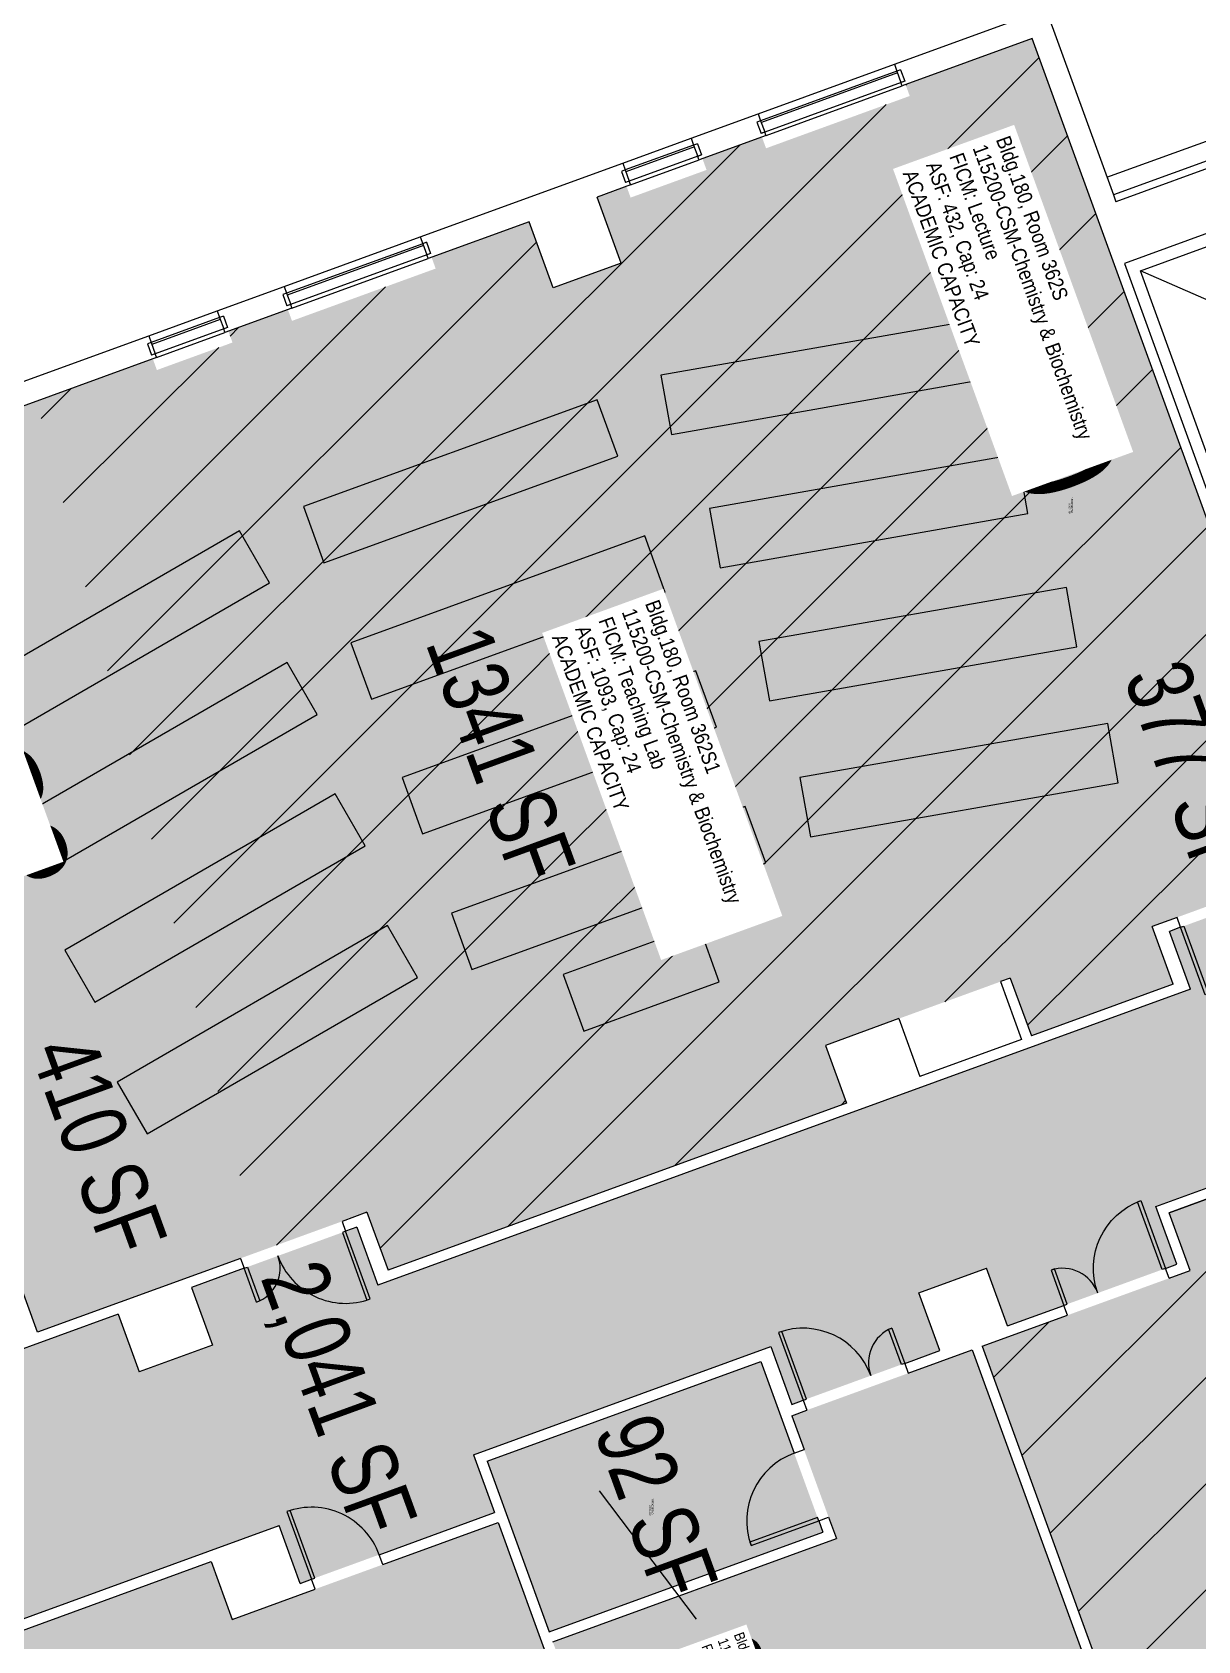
# Model space of a CAD drawing. Header units: inches. Extents: x 69211883 to 69217823, y 27675792 to 27679222.
# Drawn here: x 69213895 to 69214477, y 27677413 to 27678216 of the extents above; entities that cross this region are included whole.
import ezdxf
from ezdxf.enums import TextEntityAlignment as Align

# ---------------------------------------------------------------- set-up
doc = ezdxf.new("R2010")
doc.units = ezdxf.units.IN
doc.header["$LTSCALE"] = 0.25
doc.header["$MEASUREMENT"] = 0
doc.layers.get('0').update_dxf_attribs({"linetype": 'CONTINUOUS'})
for name, color, linetype in [('A-DOOR', 2, 'CONTINUOUS'), ('A-FLOR', 3, 'CONTINUOUS'), ('A-FURN', 3, 'CONTINUOUS'), ('A-GLAZ', 1, 'CONTINUOUS'), ('A-IDEN-RNUM', 7, 'CONTINUOUS'), ('A-IDEN-SNUM', 4, 'CONTINUOUS'), ('A-IDEN-VNUM', 4, 'CONTINUOUS'), ('A-WALL', 5, 'CONTINUOUS'), ('AREA-TEXT', 3, 'CONTINUOUS'), ('Rooms-Capacity', 4, 'CONTINUOUS'), ('Rooms-Category-Color', 7, 'CONTINUOUS'), ('Rooms-College-Color', 7, 'CONTINUOUS'), ('Rooms-Department-Color', 7, 'CONTINUOUS'), ('Rooms-Division-Color', 7, 'CONTINUOUS'), ('Rooms-Information', 7, 'CONTINUOUS')]:
    doc.layers.add(name, color=color, linetype=linetype)
doc.styles.add('CP_AREA', font='arial.ttf', dxfattribs={"height": 15})
doc.styles.add('CP_ROOMSNUMBER', font='arial.ttf', dxfattribs={"height": 1})
doc.styles.add('CP_ROOMVNUMBER', font='arial.ttf', dxfattribs={"width": 0.85, "height": 0.075})
pattern_1 = [(45, (0, 0), (-26.51650429449553, 26.51650429449553), [])]

# ---------------------------------------------------------------- blocks, each defined once
blk = doc.blocks.new('Z08D36')
at = {"linetype": 'Continuous', "lineweight": -3}
blk.add_lwpolyline([(-18, 0), (-16.25, 0), (-16.25, 36), (-18, 36)], close=True, dxfattribs=at)
blk.add_arc((-18, 0), 36, 0, 90)

msp = doc.modelspace()

# ---------------------------------------------------------------- hatches: boundary and pattern name
at = {"layer": 'Rooms-Capacity'}
h = msp.add_hatch(dxfattribs=at)
h.set_pattern_fill('ANSI31', color=256, scale=300, style=0)
h.set_pattern_definition(pattern_1)
h.paths.add_polyline_path([(69214394.34501451, 27678213.09049064), (69214331.20894177, 27678190.11235384), (69214333.26132175, 27678184.47349001), (69214290.30058162, 27678168.83773964), (69214429.53828956, 27677727.99607884), (69214464.86209801, 27677740.85289396), (69214454.34483403, 27677769.74891601), (69214543.85062, 27677802.32615924)])
h = msp.add_hatch(dxfattribs=at)
h.set_pattern_fill('ANSI31', color=256, scale=300, style=0)
h.set_pattern_definition(pattern_1)
h.paths.add_polyline_path([(69214291.190701, 27677710.36567342), (69214327.8384465, 27677723.70519181), (69214334.59159757, 27677726.16220254), (69214369.06742276, 27677738.71126165), (69214378.58212897, 27677742.17350764), (69214383.51551676, 27677743.96910917), (69214394.0327669, 27677715.07312515), (69214429.53828956, 27677727.99607884), (69214290.30058162, 27678168.83773964), (69214261.4919326, 27678158.35270508), (69214259.44005303, 27678163.990194), (69214229.72257335, 27678153.17298424), (69214231.77442667, 27678147.53556741), (69214193.83428541, 27678133.72664617), (69214191.78255492, 27678139.36372548), (69214176.92368189, 27678133.95544943), (69214188.93740752, 27678100.9479568), (69214155.10846266, 27678088.63526052), (69214143.09474534, 27678121.64273031), (69214094.40602015, 27678103.92432857), (69214096.45858113, 27678098.28496749), (69214024.68969634, 27678072.16279569), (69214022.637131, 27678077.80216875), (69213992.91965179, 27678066.98495881), (69213994.97175525, 27678061.34685473), (69213957.2077553, 27678047.60216186), (69213955.15565649, 27678053.24025314), (69213897.15572129, 27678032.12992399), (69214008.58565034, 27677607.50627891), (69214062.14054058, 27677626.99849454), (69214072.65763532, 27677598.10293747), (69214301.70778282, 27677681.47015185)])
h = msp.add_hatch(dxfattribs=at)
h.set_pattern_fill('ANSI31', color=256, scale=300, style=0)
h.set_pattern_definition(pattern_1)
h.paths.add_polyline_path([(69214512.51149133, 27677258.16585013), (69214497.65419772, 27677252.75825202), (69214486.87321006, 27677282.35589328), (69214472.43121909, 27677277.09945241), (69214369.4404108, 27677560.06512428), (69214473.39564258, 27677597.90173401), (69214462.87927003, 27677626.79523012), (69214605.24270208, 27677678.61128183), (69214615.75943883, 27677649.71678508), (69214705.26309265, 27677682.29448641), (69214706.28945775, 27677679.47456399), (69214720.73723629, 27677684.73311136), (69214822.70175232, 27677404.58716178), (69214808.25397378, 27677399.32861441), (69214819.02931227, 27677369.72891703), (69214787.25422254, 27677358.16376107), (69214785.20196582, 27677363.80230209), (69214510.45934898, 27677263.80406107)])
at = {"layer": 'Rooms-Category-Color', "true_color": 0xffff64}
msp.add_hatch(color=51, dxfattribs=at).paths.add_polyline_path([(69214394.34501451, 27678213.09049064), (69214331.20894177, 27678190.11235384), (69214333.26132175, 27678184.47349001), (69214290.30058162, 27678168.83773964), (69214429.53828956, 27677727.99607884), (69214464.86209801, 27677740.85289396), (69214454.34483403, 27677769.74891601), (69214543.85062, 27677802.32615924)])
at = {"layer": 'Rooms-Category-Color', "true_color": 0xe3f498}
for points in [[(69214291.190701, 27677710.36567342), (69214327.8384465, 27677723.70519181), (69214334.59159757, 27677726.16220254), (69214369.06742276, 27677738.71126165), (69214378.58212897, 27677742.17350764), (69214383.51551676, 27677743.96910917), (69214394.0327669, 27677715.07312515), (69214429.53828956, 27677727.99607884), (69214290.30058162, 27678168.83773964), (69214261.4919326, 27678158.35270508), (69214259.44005303, 27678163.990194), (69214229.72257335, 27678153.17298424), (69214231.77442667, 27678147.53556741), (69214193.83428541, 27678133.72664617), (69214191.78255492, 27678139.36372548), (69214176.92368189, 27678133.95544943), (69214188.93740752, 27678100.9479568), (69214155.10846266, 27678088.63526052), (69214143.09474534, 27678121.64273031), (69214094.40602015, 27678103.92432857), (69214096.45858113, 27678098.28496749), (69214024.68969634, 27678072.16279569), (69214022.637131, 27678077.80216875), (69213992.91965179, 27678066.98495881), (69213994.97175525, 27678061.34685473), (69213957.2077553, 27678047.60216186), (69213955.15565649, 27678053.24025314), (69213897.15572129, 27678032.12992399), (69214008.58565034, 27677607.50627891), (69214062.14054058, 27677626.99849454), (69214072.65763532, 27677598.10293747), (69214301.70778282, 27677681.47015185)], [(69213897.57656156, 27677567.1026279), (69214008.58565034, 27677607.50627891), (69213897.15572129, 27678032.12992399), (69213857.60387313, 27678017.73417457), (69213859.65656269, 27678012.09446023), (69213823.59584147, 27677998.96942705), (69213833.5579749, 27677971.60143426), (69213799.90523295, 27677959.35283779), (69213787.89039125, 27677992.36060923), (69213748.07090406, 27677977.86753965)], [(69214512.51149133, 27677258.16585013), (69214497.65419772, 27677252.75825202), (69214486.87321006, 27677282.35589328), (69214472.43121909, 27677277.09945241), (69214369.4404108, 27677560.06512428), (69214473.39564258, 27677597.90173401), (69214462.87927003, 27677626.79523012), (69214605.24270208, 27677678.61128183), (69214615.75943883, 27677649.71678508), (69214705.26309265, 27677682.29448641), (69214706.28945775, 27677679.47456399), (69214720.73723629, 27677684.73311136), (69214822.70175232, 27677404.58716178), (69214808.25397378, 27677399.32861441), (69214819.02931227, 27677369.72891703), (69214787.25422254, 27677358.16376107), (69214785.20196582, 27677363.80230209), (69214510.45934898, 27677263.80406107)], [(69214212.16224594, 27677148.84768801), (69214210.11012384, 27677154.48584328), (69214140.22054203, 27677129.04794383), (69214131.67507657, 27677153.07468886), (69214097.84613171, 27677140.76199258), (69214106.74398288, 27677116.86350242), (69214036.85432272, 27677091.42580839), (69214038.90627924, 27677085.78810804), (69214009.18849075, 27677074.97174669), (69214007.13654292, 27677080.60942318), (69213901.53836553, 27677042.175462), (69213903.59048384, 27677036.53731713), (69213885.91411126, 27677030.10366078), (69213787.24635486, 27676994.19162991), (69213776.47115554, 27677023.79137795), (69213742.64221068, 27677011.47868167), (69213753.41741, 27676981.87893363), (69213704.727987, 27676964.15748019), (69213702.67598763, 27676969.7952983), (69213664.73586337, 27676955.98625758), (69213666.78786243, 27676950.34844033), (69213654.39592259, 27676945.83740482), (69213589.19824237, 27677124.96702833), (69213854.19202532, 27677221.41544729), (69213852.39604223, 27677226.3498703), (69213824.20561844, 27677216.08939265), (69213777.43406187, 27677344.592428), (69213866.93978073, 27677377.16985565), (69213856.4227652, 27677406.06519509), (69213984.33846295, 27677452.62257789), (69213994.85703483, 27677423.72792484), (69214127.7046432, 27677472.08000524), (69214241.4688265, 27677159.51465015), (69214212.16215992, 27677148.84792435)]]:
    msp.add_hatch(color=61, dxfattribs=at).paths.add_polyline_path(points)
at = {"layer": 'Rooms-Category-Color', "true_color": 0xadadad}
msp.add_hatch(color=253, dxfattribs=at).paths.add_polyline_path([(69214473.47033995, 27677738.39951237), (69214067.64046325, 27677590.68990945), (69214057.1233685, 27677619.58546652), (69213974.43039218, 27677589.48776451), (69213984.94748692, 27677560.59220744), (69213948.29946332, 27677547.25345314), (69213937.78236859, 27677576.14901021), (69213682.06843469, 27677483.07699703), (69213692.58552943, 27677454.18143996), (69213236.01223542, 27677288.00279263), (69213225.49759598, 27677316.89701049), (69213130.82107972, 27677282.43990109), (69213141.33817446, 27677253.54434402), (69212694.76393005, 27677091.00504231), (69212780.39421462, 27676929.95754277), (69213301.85348551, 27677207.24550349), (69213301.03057411, 27677209.50643685), (69213661.16788524, 27677340.58535105), (69213671.68497998, 27677311.68979398), (69213860.21087061, 27677380.30742428), (69213849.69377586, 27677409.20298135), (69214018.2511921, 27677470.55270065), (69214028.76828684, 27677441.65714358), (69214125.9090417, 27677477.01339296), (69214115.39194696, 27677505.90895003), (69214263.86342718, 27677559.94800591), (69214274.38052192, 27677531.05244884), (69214348.26387718, 27677557.94371953), (69214337.74678245, 27677586.8392766), (69214371.57572731, 27677599.15197288), (69214382.09282205, 27677570.25641581), (69214466.6651842, 27677601.03815651), (69214456.14808945, 27677629.93371357), (69214608.38004795, 27677685.34146798), (69214618.89543606, 27677656.44528975), (69214703.46779822, 27677687.22703045), (69214692.95070721, 27677716.12258953), (69214712.33202526, 27677723.17679302), (69214713.52894694, 27677719.88827774), (69214714.70340487, 27677720.31574547), (69214715.25889051, 27677718.78956124), (69214761.57065877, 27677735.64380328), (69214759.81765082, 27677740.46015304), (69214963.58371179, 27677814.62608771), (69214967.69883709, 27677803.30313464), (69214963.58371179, 27677814.62608771), (69214930.75191717, 27677904.83094168), (69214834.90326819, 27677869.93824515), (69214812.5006872, 27677931.48702604), (69214803.46230315, 27677928.19731805), (69214744.72462752, 27677906.81851852), (69214733.56706892, 27677902.75759479), (69214755.96841106, 27677841.20867279), (69214726.98331684, 27677830.67174426), (69214725.2304299, 27677835.48776155), (69214678.91951805, 27677818.63108668), (69214679.47532403, 27677817.10410213), (69214678.3008661, 27677816.67663439), (69214679.49809296, 27677813.38728059), (69214556.16330406, 27677768.49720891), (69214545.64622155, 27677797.39277145), (69214462.95324522, 27677767.29506944)])
at = {"layer": 'Rooms-Category-Color', "true_color": 0xe3c5e1}
for points in [[(69214364.50702475, 27677558.26951793), (69214467.49783128, 27677275.30385087), (69214453.05189838, 27677270.04597525), (69214463.82363634, 27677240.44505379), (69214448.96477394, 27677235.03679829), (69214446.91274686, 27677240.6746925), (69214375.14344628, 27677214.55366422), (69214377.19572784, 27677208.91507082), (69214347.47792283, 27677198.09870528), (69214345.42580073, 27677203.73686056), (69214273.65675521, 27677177.61513146), (69214275.70887731, 27677171.97697619), (69214246.40254128, 27677161.30935328), (69214154.95499656, 27677412.56008496), (69214296.61349964, 27677464.12005981), (69214280.45308577, 27677508.52054994), (69214274.29653141, 27677525.43558898)], [(69214153.15903081, 27677417.4944734), (69214122.12113993, 27677502.77060429), (69214258.84641625, 27677552.53453514), (69214275.51966912, 27677506.72493789), (69214289.88430561, 27677467.25840846)]]:
    msp.add_hatch(color=254, dxfattribs=at).paths.add_polyline_path(points)
at = {"layer": 'Rooms-College-Color', "true_color": 0xffff64}
msp.add_hatch(color=51, dxfattribs=at).paths.add_polyline_path([(69214394.34501451, 27678213.09049064), (69214331.20894177, 27678190.11235384), (69214333.26132175, 27678184.47349001), (69214290.30058162, 27678168.83773964), (69214429.53828956, 27677727.99607884), (69214464.86209801, 27677740.85289396), (69214454.34483403, 27677769.74891601), (69214543.85062, 27677802.32615924)])
at = {"layer": 'Rooms-College-Color', "true_color": 0xffe090}
for points in [[(69214291.190701, 27677710.36567342), (69214327.8384465, 27677723.70519181), (69214334.59159757, 27677726.16220254), (69214369.06742276, 27677738.71126165), (69214378.58212897, 27677742.17350764), (69214383.51551676, 27677743.96910917), (69214394.0327669, 27677715.07312515), (69214429.53828956, 27677727.99607884), (69214290.30058162, 27678168.83773964), (69214261.4919326, 27678158.35270508), (69214259.44005303, 27678163.990194), (69214229.72257335, 27678153.17298424), (69214231.77442667, 27678147.53556741), (69214193.83428541, 27678133.72664617), (69214191.78255492, 27678139.36372548), (69214176.92368189, 27678133.95544943), (69214188.93740752, 27678100.9479568), (69214155.10846266, 27678088.63526052), (69214143.09474534, 27678121.64273031), (69214094.40602015, 27678103.92432857), (69214096.45858113, 27678098.28496749), (69214024.68969634, 27678072.16279569), (69214022.637131, 27678077.80216875), (69213992.91965179, 27678066.98495881), (69213994.97175525, 27678061.34685473), (69213957.2077553, 27678047.60216186), (69213955.15565649, 27678053.24025314), (69213897.15572129, 27678032.12992399), (69214008.58565034, 27677607.50627891), (69214062.14054058, 27677626.99849454), (69214072.65763532, 27677598.10293747), (69214301.70778282, 27677681.47015185)], [(69213897.57656156, 27677567.1026279), (69214008.58565034, 27677607.50627891), (69213897.15572129, 27678032.12992399), (69213857.60387313, 27678017.73417457), (69213859.65656269, 27678012.09446023), (69213823.59584147, 27677998.96942705), (69213833.5579749, 27677971.60143426), (69213799.90523295, 27677959.35283779), (69213787.89039125, 27677992.36060923), (69213748.07090406, 27677977.86753965)], [(69214512.51149133, 27677258.16585013), (69214497.65419772, 27677252.75825202), (69214486.87321006, 27677282.35589328), (69214472.43121909, 27677277.09945241), (69214369.4404108, 27677560.06512428), (69214473.39564258, 27677597.90173401), (69214462.87927003, 27677626.79523012), (69214605.24270208, 27677678.61128183), (69214615.75943883, 27677649.71678508), (69214705.26309265, 27677682.29448641), (69214706.28945775, 27677679.47456399), (69214720.73723629, 27677684.73311136), (69214822.70175232, 27677404.58716178), (69214808.25397378, 27677399.32861441), (69214819.02931227, 27677369.72891703), (69214787.25422254, 27677358.16376107), (69214785.20196582, 27677363.80230209), (69214510.45934898, 27677263.80406107)], [(69214364.50702475, 27677558.26951793), (69214467.49783128, 27677275.30385087), (69214453.05189838, 27677270.04597525), (69214463.82363634, 27677240.44505379), (69214448.96477394, 27677235.03679829), (69214446.91274686, 27677240.6746925), (69214375.14344628, 27677214.55366422), (69214377.19572784, 27677208.91507082), (69214347.47792283, 27677198.09870528), (69214345.42580073, 27677203.73686056), (69214273.65675521, 27677177.61513146), (69214275.70887731, 27677171.97697619), (69214246.40254128, 27677161.30935328), (69214154.95499656, 27677412.56008496), (69214296.61349964, 27677464.12005981), (69214280.45308577, 27677508.52054994), (69214274.29653141, 27677525.43558898)], [(69214153.15903081, 27677417.4944734), (69214122.12113993, 27677502.77060429), (69214258.84641625, 27677552.53453514), (69214275.51966912, 27677506.72493789), (69214289.88430561, 27677467.25840846)], [(69214212.16224594, 27677148.84768801), (69214210.11012384, 27677154.48584328), (69214140.22054203, 27677129.04794383), (69214131.67507657, 27677153.07468886), (69214097.84613171, 27677140.76199258), (69214106.74398288, 27677116.86350242), (69214036.85432272, 27677091.42580839), (69214038.90627924, 27677085.78810804), (69214009.18849075, 27677074.97174669), (69214007.13654292, 27677080.60942318), (69213901.53836553, 27677042.175462), (69213903.59048384, 27677036.53731713), (69213885.91411126, 27677030.10366078), (69213787.24635486, 27676994.19162991), (69213776.47115554, 27677023.79137795), (69213742.64221068, 27677011.47868167), (69213753.41741, 27676981.87893363), (69213704.727987, 27676964.15748019), (69213702.67598763, 27676969.7952983), (69213664.73586337, 27676955.98625758), (69213666.78786243, 27676950.34844033), (69213654.39592259, 27676945.83740482), (69213589.19824237, 27677124.96702833), (69213854.19202532, 27677221.41544729), (69213852.39604223, 27677226.3498703), (69213824.20561844, 27677216.08939265), (69213777.43406187, 27677344.592428), (69213866.93978073, 27677377.16985565), (69213856.4227652, 27677406.06519509), (69213984.33846295, 27677452.62257789), (69213994.85703483, 27677423.72792484), (69214127.7046432, 27677472.08000524), (69214241.4688265, 27677159.51465015), (69214212.16215992, 27677148.84792435)]]:
    msp.add_hatch(color=41, dxfattribs=at).paths.add_polyline_path(points)
at = {"layer": 'Rooms-College-Color', "true_color": 0xadadad}
msp.add_hatch(color=253, dxfattribs=at).paths.add_polyline_path([(69214473.47033995, 27677738.39951237), (69214067.64046325, 27677590.68990945), (69214057.1233685, 27677619.58546652), (69213974.43039218, 27677589.48776451), (69213984.94748692, 27677560.59220744), (69213948.29946332, 27677547.25345314), (69213937.78236859, 27677576.14901021), (69213682.06843469, 27677483.07699703), (69213692.58552943, 27677454.18143996), (69213236.01223542, 27677288.00279263), (69213225.49759598, 27677316.89701049), (69213130.82107972, 27677282.43990109), (69213141.33817446, 27677253.54434402), (69212694.76393005, 27677091.00504231), (69212780.39421462, 27676929.95754277), (69213301.85348551, 27677207.24550349), (69213301.03057411, 27677209.50643685), (69213661.16788524, 27677340.58535105), (69213671.68497998, 27677311.68979398), (69213860.21087061, 27677380.30742428), (69213849.69377586, 27677409.20298135), (69214018.2511921, 27677470.55270065), (69214028.76828684, 27677441.65714358), (69214125.9090417, 27677477.01339296), (69214115.39194696, 27677505.90895003), (69214263.86342718, 27677559.94800591), (69214274.38052192, 27677531.05244884), (69214348.26387718, 27677557.94371953), (69214337.74678245, 27677586.8392766), (69214371.57572731, 27677599.15197288), (69214382.09282205, 27677570.25641581), (69214466.6651842, 27677601.03815651), (69214456.14808945, 27677629.93371357), (69214608.38004795, 27677685.34146798), (69214618.89543606, 27677656.44528975), (69214703.46779822, 27677687.22703045), (69214692.95070721, 27677716.12258953), (69214712.33202526, 27677723.17679302), (69214713.52894694, 27677719.88827774), (69214714.70340487, 27677720.31574547), (69214715.25889051, 27677718.78956124), (69214761.57065877, 27677735.64380328), (69214759.81765082, 27677740.46015304), (69214963.58371179, 27677814.62608771), (69214967.69883709, 27677803.30313464), (69214963.58371179, 27677814.62608771), (69214930.75191717, 27677904.83094168), (69214834.90326819, 27677869.93824515), (69214812.5006872, 27677931.48702604), (69214803.46230315, 27677928.19731805), (69214744.72462752, 27677906.81851852), (69214733.56706892, 27677902.75759479), (69214755.96841106, 27677841.20867279), (69214726.98331684, 27677830.67174426), (69214725.2304299, 27677835.48776155), (69214678.91951805, 27677818.63108668), (69214679.47532403, 27677817.10410213), (69214678.3008661, 27677816.67663439), (69214679.49809296, 27677813.38728059), (69214556.16330406, 27677768.49720891), (69214545.64622155, 27677797.39277145), (69214462.95324522, 27677767.29506944)])
at = {"layer": 'Rooms-Department-Color', "true_color": 0xffe090}
for points in [[(69214394.34501451, 27678213.09049064), (69214331.20894177, 27678190.11235384), (69214333.26132175, 27678184.47349001), (69214290.30058162, 27678168.83773964), (69214429.53828956, 27677727.99607884), (69214464.86209801, 27677740.85289396), (69214454.34483403, 27677769.74891601), (69214543.85062, 27677802.32615924)], [(69214291.190701, 27677710.36567342), (69214327.8384465, 27677723.70519181), (69214334.59159757, 27677726.16220254), (69214369.06742276, 27677738.71126165), (69214378.58212897, 27677742.17350764), (69214383.51551676, 27677743.96910917), (69214394.0327669, 27677715.07312515), (69214429.53828956, 27677727.99607884), (69214290.30058162, 27678168.83773964), (69214261.4919326, 27678158.35270508), (69214259.44005303, 27678163.990194), (69214229.72257335, 27678153.17298424), (69214231.77442667, 27678147.53556741), (69214193.83428541, 27678133.72664617), (69214191.78255492, 27678139.36372548), (69214176.92368189, 27678133.95544943), (69214188.93740752, 27678100.9479568), (69214155.10846266, 27678088.63526052), (69214143.09474534, 27678121.64273031), (69214094.40602015, 27678103.92432857), (69214096.45858113, 27678098.28496749), (69214024.68969634, 27678072.16279569), (69214022.637131, 27678077.80216875), (69213992.91965179, 27678066.98495881), (69213994.97175525, 27678061.34685473), (69213957.2077553, 27678047.60216186), (69213955.15565649, 27678053.24025314), (69213897.15572129, 27678032.12992399), (69214008.58565034, 27677607.50627891), (69214062.14054058, 27677626.99849454), (69214072.65763532, 27677598.10293747), (69214301.70778282, 27677681.47015185)], [(69213897.57656156, 27677567.1026279), (69214008.58565034, 27677607.50627891), (69213897.15572129, 27678032.12992399), (69213857.60387313, 27678017.73417457), (69213859.65656269, 27678012.09446023), (69213823.59584147, 27677998.96942705), (69213833.5579749, 27677971.60143426), (69213799.90523295, 27677959.35283779), (69213787.89039125, 27677992.36060923), (69213748.07090406, 27677977.86753965)], [(69214512.51149133, 27677258.16585013), (69214497.65419772, 27677252.75825202), (69214486.87321006, 27677282.35589328), (69214472.43121909, 27677277.09945241), (69214369.4404108, 27677560.06512428), (69214473.39564258, 27677597.90173401), (69214462.87927003, 27677626.79523012), (69214605.24270208, 27677678.61128183), (69214615.75943883, 27677649.71678508), (69214705.26309265, 27677682.29448641), (69214706.28945775, 27677679.47456399), (69214720.73723629, 27677684.73311136), (69214822.70175232, 27677404.58716178), (69214808.25397378, 27677399.32861441), (69214819.02931227, 27677369.72891703), (69214787.25422254, 27677358.16376107), (69214785.20196582, 27677363.80230209), (69214510.45934898, 27677263.80406107)], [(69214364.50702475, 27677558.26951793), (69214467.49783128, 27677275.30385087), (69214453.05189838, 27677270.04597525), (69214463.82363634, 27677240.44505379), (69214448.96477394, 27677235.03679829), (69214446.91274686, 27677240.6746925), (69214375.14344628, 27677214.55366422), (69214377.19572784, 27677208.91507082), (69214347.47792283, 27677198.09870528), (69214345.42580073, 27677203.73686056), (69214273.65675521, 27677177.61513146), (69214275.70887731, 27677171.97697619), (69214246.40254128, 27677161.30935328), (69214154.95499656, 27677412.56008496), (69214296.61349964, 27677464.12005981), (69214280.45308577, 27677508.52054994), (69214274.29653141, 27677525.43558898)], [(69214153.15903081, 27677417.4944734), (69214122.12113993, 27677502.77060429), (69214258.84641625, 27677552.53453514), (69214275.51966912, 27677506.72493789), (69214289.88430561, 27677467.25840846)], [(69214212.16224594, 27677148.84768801), (69214210.11012384, 27677154.48584328), (69214140.22054203, 27677129.04794383), (69214131.67507657, 27677153.07468886), (69214097.84613171, 27677140.76199258), (69214106.74398288, 27677116.86350242), (69214036.85432272, 27677091.42580839), (69214038.90627924, 27677085.78810804), (69214009.18849075, 27677074.97174669), (69214007.13654292, 27677080.60942318), (69213901.53836553, 27677042.175462), (69213903.59048384, 27677036.53731713), (69213885.91411126, 27677030.10366078), (69213787.24635486, 27676994.19162991), (69213776.47115554, 27677023.79137795), (69213742.64221068, 27677011.47868167), (69213753.41741, 27676981.87893363), (69213704.727987, 27676964.15748019), (69213702.67598763, 27676969.7952983), (69213664.73586337, 27676955.98625758), (69213666.78786243, 27676950.34844033), (69213654.39592259, 27676945.83740482), (69213589.19824237, 27677124.96702833), (69213854.19202532, 27677221.41544729), (69213852.39604223, 27677226.3498703), (69213824.20561844, 27677216.08939265), (69213777.43406187, 27677344.592428), (69213866.93978073, 27677377.16985565), (69213856.4227652, 27677406.06519509), (69213984.33846295, 27677452.62257789), (69213994.85703483, 27677423.72792484), (69214127.7046432, 27677472.08000524), (69214241.4688265, 27677159.51465015), (69214212.16215992, 27677148.84792435)]]:
    msp.add_hatch(color=41, dxfattribs=at).paths.add_polyline_path(points)
at = {"layer": 'Rooms-Department-Color', "true_color": 0xacacac}
msp.add_hatch(color=253, dxfattribs=at).paths.add_polyline_path([(69214473.47033995, 27677738.39951237), (69214067.64046325, 27677590.68990945), (69214057.1233685, 27677619.58546652), (69213974.43039218, 27677589.48776451), (69213984.94748692, 27677560.59220744), (69213948.29946332, 27677547.25345314), (69213937.78236859, 27677576.14901021), (69213682.06843469, 27677483.07699703), (69213692.58552943, 27677454.18143996), (69213236.01223542, 27677288.00279263), (69213225.49759598, 27677316.89701049), (69213130.82107972, 27677282.43990109), (69213141.33817446, 27677253.54434402), (69212694.76393005, 27677091.00504231), (69212780.39421462, 27676929.95754277), (69213301.85348551, 27677207.24550349), (69213301.03057411, 27677209.50643685), (69213661.16788524, 27677340.58535105), (69213671.68497998, 27677311.68979398), (69213860.21087061, 27677380.30742428), (69213849.69377586, 27677409.20298135), (69214018.2511921, 27677470.55270065), (69214028.76828684, 27677441.65714358), (69214125.9090417, 27677477.01339296), (69214115.39194696, 27677505.90895003), (69214263.86342718, 27677559.94800591), (69214274.38052192, 27677531.05244884), (69214348.26387718, 27677557.94371953), (69214337.74678245, 27677586.8392766), (69214371.57572731, 27677599.15197288), (69214382.09282205, 27677570.25641581), (69214466.6651842, 27677601.03815651), (69214456.14808945, 27677629.93371357), (69214608.38004795, 27677685.34146798), (69214618.89543606, 27677656.44528975), (69214703.46779822, 27677687.22703045), (69214692.95070721, 27677716.12258953), (69214712.33202526, 27677723.17679302), (69214713.52894694, 27677719.88827774), (69214714.70340487, 27677720.31574547), (69214715.25889051, 27677718.78956124), (69214761.57065877, 27677735.64380328), (69214759.81765082, 27677740.46015304), (69214963.58371179, 27677814.62608771), (69214967.69883709, 27677803.30313464), (69214963.58371179, 27677814.62608771), (69214930.75191717, 27677904.83094168), (69214834.90326819, 27677869.93824515), (69214812.5006872, 27677931.48702604), (69214803.46230315, 27677928.19731805), (69214744.72462752, 27677906.81851852), (69214733.56706892, 27677902.75759479), (69214755.96841106, 27677841.20867279), (69214726.98331684, 27677830.67174426), (69214725.2304299, 27677835.48776155), (69214678.91951805, 27677818.63108668), (69214679.47532403, 27677817.10410213), (69214678.3008661, 27677816.67663439), (69214679.49809296, 27677813.38728059), (69214556.16330406, 27677768.49720891), (69214545.64622155, 27677797.39277145), (69214462.95324522, 27677767.29506944)])
at = {"layer": 'Rooms-Division-Color', "true_color": 0xffe090}
for points in [[(69214394.34501451, 27678213.09049064), (69214331.20894177, 27678190.11235384), (69214333.26132175, 27678184.47349001), (69214290.30058162, 27678168.83773964), (69214429.53828956, 27677727.99607884), (69214464.86209801, 27677740.85289396), (69214454.34483403, 27677769.74891601), (69214543.85062, 27677802.32615924)], [(69214291.190701, 27677710.36567342), (69214327.8384465, 27677723.70519181), (69214334.59159757, 27677726.16220254), (69214369.06742276, 27677738.71126165), (69214378.58212897, 27677742.17350764), (69214383.51551676, 27677743.96910917), (69214394.0327669, 27677715.07312515), (69214429.53828956, 27677727.99607884), (69214290.30058162, 27678168.83773964), (69214261.4919326, 27678158.35270508), (69214259.44005303, 27678163.990194), (69214229.72257335, 27678153.17298424), (69214231.77442667, 27678147.53556741), (69214193.83428541, 27678133.72664617), (69214191.78255492, 27678139.36372548), (69214176.92368189, 27678133.95544943), (69214188.93740752, 27678100.9479568), (69214155.10846266, 27678088.63526052), (69214143.09474534, 27678121.64273031), (69214094.40602015, 27678103.92432857), (69214096.45858113, 27678098.28496749), (69214024.68969634, 27678072.16279569), (69214022.637131, 27678077.80216875), (69213992.91965179, 27678066.98495881), (69213994.97175525, 27678061.34685473), (69213957.2077553, 27678047.60216186), (69213955.15565649, 27678053.24025314), (69213897.15572129, 27678032.12992399), (69214008.58565034, 27677607.50627891), (69214062.14054058, 27677626.99849454), (69214072.65763532, 27677598.10293747), (69214301.70778282, 27677681.47015185)], [(69213897.57656156, 27677567.1026279), (69214008.58565034, 27677607.50627891), (69213897.15572129, 27678032.12992399), (69213857.60387313, 27678017.73417457), (69213859.65656269, 27678012.09446023), (69213823.59584147, 27677998.96942705), (69213833.5579749, 27677971.60143426), (69213799.90523295, 27677959.35283779), (69213787.89039125, 27677992.36060923), (69213748.07090406, 27677977.86753965)], [(69214512.51149133, 27677258.16585013), (69214497.65419772, 27677252.75825202), (69214486.87321006, 27677282.35589328), (69214472.43121909, 27677277.09945241), (69214369.4404108, 27677560.06512428), (69214473.39564258, 27677597.90173401), (69214462.87927003, 27677626.79523012), (69214605.24270208, 27677678.61128183), (69214615.75943883, 27677649.71678508), (69214705.26309265, 27677682.29448641), (69214706.28945775, 27677679.47456399), (69214720.73723629, 27677684.73311136), (69214822.70175232, 27677404.58716178), (69214808.25397378, 27677399.32861441), (69214819.02931227, 27677369.72891703), (69214787.25422254, 27677358.16376107), (69214785.20196582, 27677363.80230209), (69214510.45934898, 27677263.80406107)], [(69214364.50702475, 27677558.26951793), (69214467.49783128, 27677275.30385087), (69214453.05189838, 27677270.04597525), (69214463.82363634, 27677240.44505379), (69214448.96477394, 27677235.03679829), (69214446.91274686, 27677240.6746925), (69214375.14344628, 27677214.55366422), (69214377.19572784, 27677208.91507082), (69214347.47792283, 27677198.09870528), (69214345.42580073, 27677203.73686056), (69214273.65675521, 27677177.61513146), (69214275.70887731, 27677171.97697619), (69214246.40254128, 27677161.30935328), (69214154.95499656, 27677412.56008496), (69214296.61349964, 27677464.12005981), (69214280.45308577, 27677508.52054994), (69214274.29653141, 27677525.43558898)], [(69214153.15903081, 27677417.4944734), (69214122.12113993, 27677502.77060429), (69214258.84641625, 27677552.53453514), (69214275.51966912, 27677506.72493789), (69214289.88430561, 27677467.25840846)], [(69214212.16224594, 27677148.84768801), (69214210.11012384, 27677154.48584328), (69214140.22054203, 27677129.04794383), (69214131.67507657, 27677153.07468886), (69214097.84613171, 27677140.76199258), (69214106.74398288, 27677116.86350242), (69214036.85432272, 27677091.42580839), (69214038.90627924, 27677085.78810804), (69214009.18849075, 27677074.97174669), (69214007.13654292, 27677080.60942318), (69213901.53836553, 27677042.175462), (69213903.59048384, 27677036.53731713), (69213885.91411126, 27677030.10366078), (69213787.24635486, 27676994.19162991), (69213776.47115554, 27677023.79137795), (69213742.64221068, 27677011.47868167), (69213753.41741, 27676981.87893363), (69213704.727987, 27676964.15748019), (69213702.67598763, 27676969.7952983), (69213664.73586337, 27676955.98625758), (69213666.78786243, 27676950.34844033), (69213654.39592259, 27676945.83740482), (69213589.19824237, 27677124.96702833), (69213854.19202532, 27677221.41544729), (69213852.39604223, 27677226.3498703), (69213824.20561844, 27677216.08939265), (69213777.43406187, 27677344.592428), (69213866.93978073, 27677377.16985565), (69213856.4227652, 27677406.06519509), (69213984.33846295, 27677452.62257789), (69213994.85703483, 27677423.72792484), (69214127.7046432, 27677472.08000524), (69214241.4688265, 27677159.51465015), (69214212.16215992, 27677148.84792435)]]:
    msp.add_hatch(color=41, dxfattribs=at).paths.add_polyline_path(points)
at = {"layer": 'Rooms-Division-Color', "true_color": 0xadadad}
msp.add_hatch(color=253, dxfattribs=at).paths.add_polyline_path([(69214473.47033995, 27677738.39951237), (69214067.64046325, 27677590.68990945), (69214057.1233685, 27677619.58546652), (69213974.43039218, 27677589.48776451), (69213984.94748692, 27677560.59220744), (69213948.29946332, 27677547.25345314), (69213937.78236859, 27677576.14901021), (69213682.06843469, 27677483.07699703), (69213692.58552943, 27677454.18143996), (69213236.01223542, 27677288.00279263), (69213225.49759598, 27677316.89701049), (69213130.82107972, 27677282.43990109), (69213141.33817446, 27677253.54434402), (69212694.76393005, 27677091.00504231), (69212780.39421462, 27676929.95754277), (69213301.85348551, 27677207.24550349), (69213301.03057411, 27677209.50643685), (69213661.16788524, 27677340.58535105), (69213671.68497998, 27677311.68979398), (69213860.21087061, 27677380.30742428), (69213849.69377586, 27677409.20298135), (69214018.2511921, 27677470.55270065), (69214028.76828684, 27677441.65714358), (69214125.9090417, 27677477.01339296), (69214115.39194696, 27677505.90895003), (69214263.86342718, 27677559.94800591), (69214274.38052192, 27677531.05244884), (69214348.26387718, 27677557.94371953), (69214337.74678245, 27677586.8392766), (69214371.57572731, 27677599.15197288), (69214382.09282205, 27677570.25641581), (69214466.6651842, 27677601.03815651), (69214456.14808945, 27677629.93371357), (69214608.38004795, 27677685.34146798), (69214618.89543606, 27677656.44528975), (69214703.46779822, 27677687.22703045), (69214692.95070721, 27677716.12258953), (69214712.33202526, 27677723.17679302), (69214713.52894694, 27677719.88827774), (69214714.70340487, 27677720.31574547), (69214715.25889051, 27677718.78956124), (69214761.57065877, 27677735.64380328), (69214759.81765082, 27677740.46015304), (69214963.58371179, 27677814.62608771), (69214967.69883709, 27677803.30313464), (69214963.58371179, 27677814.62608771), (69214930.75191717, 27677904.83094168), (69214834.90326819, 27677869.93824515), (69214812.5006872, 27677931.48702604), (69214803.46230315, 27677928.19731805), (69214744.72462752, 27677906.81851852), (69214733.56706892, 27677902.75759479), (69214755.96841106, 27677841.20867279), (69214726.98331684, 27677830.67174426), (69214725.2304299, 27677835.48776155), (69214678.91951805, 27677818.63108668), (69214679.47532403, 27677817.10410213), (69214678.3008661, 27677816.67663439), (69214679.49809296, 27677813.38728059), (69214556.16330406, 27677768.49720891), (69214545.64622155, 27677797.39277145), (69214462.95324522, 27677767.29506944)])

# ---------------------------------------------------------------- linework, layer by layer
at = {"layer": 'A-DOOR'}
for points in [[(69214000.7418095, 27677599.06426274), (69214002.3862716, 27677599.66279799), (69214008.54263417, 27677582.74833082), (69214006.89817208, 27677582.14979557)], [(69214410.2836252, 27677580.51695272), (69214411.92808728, 27677581.11548797), (69214405.5152096, 27677598.73472461), (69214403.8707475, 27677598.13618936)], [(69214330.76209669, 27677551.57360931), (69214329.1176346, 27677550.97507406), (69214322.70475692, 27677568.59431069), (69214324.349219, 27677569.19284594)]]:
    msp.add_lwpolyline(points, close=True, dxfattribs=at)
for centre, radius, start, end in [((69214000.7418095, 27677599.06426274), 18.00000000000028, 289.9999997841053, 20.00000005768006), ((69214409.63291083, 27677580.39497735), 18.65350181429723, 19.66845754220883, 107.9932641856829), ((69214331.33897649, 27677551.89844349), 18.65350181504906, 112.0067360451447, 200.3315424451766)]:
    msp.add_arc(centre, radius, start, end, dxfattribs=at)
at = {"layer": 'A-FLOR'}
msp.add_line((69214431.78860441, 27678143.84408705), (69214491.12971097, 27678165.44242886), dxfattribs=at)
at = {"layer": 'A-FURN'}
for points in [[(69214208.98390786, 27678045.04457786), (69214214.26390786, 27678015.44393786), (69214367.86390786, 27678042.48521786), (69214362.74326786, 27678072.08393786)], [(69214040.66326785, 27677951.28521786), (69214187.38390785, 27678004.56521786), (69214177.19393085, 27678032.74179707), (69214030.42390786, 27677979.44393786)], [(69214233.30454786, 27677978.48393786), (69214238.58454786, 27677948.88329786), (69214392.18454786, 27677975.92457786), (69214387.06390786, 27678005.52329786)], [(69213863.38390785, 27677889.20393786), (69213878.42326786, 27677863.28393786), (69214013.46262786, 27677941.36457786), (69213998.46286048, 27677967.30746968)], [(69214064.34262785, 27677883.28649786), (69214211.06326786, 27677936.56649786), (69214200.87329085, 27677964.74307707), (69214054.10326786, 27677911.44521786)], [(69214257.86323488, 27677911.99318008), (69214263.14323488, 27677882.39254009), (69214416.74323487, 27677909.43382008), (69214411.62259488, 27677939.03254009)], [(69213887.22454785, 27677823.44393786), (69213902.26390785, 27677797.52393786), (69214037.30326785, 27677875.60457786), (69214022.30350047, 27677901.54746969)], [(69214089.94198784, 27677815.92521786), (69214236.66262785, 27677869.20521786), (69214226.47265084, 27677897.38179708), (69214079.70262785, 27677844.08393786)], [(69214278.42262785, 27677844.08585786), (69214283.70262785, 27677814.48521786), (69214437.30262785, 27677841.52649786), (69214432.18198785, 27677871.12521786)], [(69213911.22454785, 27677757.84521786), (69213926.26390785, 27677731.92521786), (69214061.30326785, 27677810.00585786), (69214046.30350047, 27677835.94874969)], [(69214114.58326785, 27677748.24521786), (69214261.30390786, 27677801.52521786), (69214251.11393085, 27677829.70179708), (69214104.34390786, 27677776.40393786)], [(69213937.38680765, 27677692.05339347), (69213952.42616765, 27677666.13339347), (69214087.46552765, 27677744.21403347), (69214072.46576028, 27677770.1569253)], [(69214160.18326786, 27677745.68393786), (69214170.42454785, 27677717.52521786), (69214238.11287765, 27677742.14167326), (69214227.86326785, 27677770.32521786)]]:
    msp.add_lwpolyline(points, close=True, dxfattribs=at)
at = {"layer": 'A-GLAZ'}
for p, q in [((69214257.56312051, 27678175.54284582), (69214325.57336852, 27678200.29656863)), ((69214326.81319153, 27678196.89018288), (69214258.80294354, 27678172.13646007)), ((69214330.74469763, 27678191.93606744), (69214258.97567916, 27678165.81426406)), ((69214327.15521167, 27678195.95049026), (69214259.14496368, 27678171.19676745)), ((69214261.49426341, 27678164.73781604), (69214329.5045114, 27678189.49153885)), ((69214326.81319153, 27678196.89018288), (69214328.8653124, 27678191.25202716)), ((69214258.80294354, 27678172.13646007), (69214260.85506439, 27678166.49830435)), ((69214189.90525725, 27678150.91738057), (69214224.08657362, 27678163.35837075)), ((69214225.32639664, 27678159.951985), (69214191.14508028, 27678147.51099482)), ((69214225.66841678, 27678159.01229238), (69214191.48710042, 27678146.5713022)), ((69214225.32639664, 27678159.951985), (69214227.37851751, 27678154.31382927)), ((69214229.25790274, 27678154.99786956), (69214191.3178159, 27678141.18879881)), ((69214193.83640015, 27678140.11235078), (69214228.01771651, 27678152.55334096)), ((69214191.14508028, 27678147.51099482), (69214193.19720113, 27678141.87283909)), ((69214020.7605991, 27678089.35371743), (69214088.7708471, 27678114.10744024)), ((69214090.01067013, 27678110.70105449), (69214022.00042212, 27678085.94733168)), ((69214090.35269026, 27678109.76136187), (69214022.34244227, 27678085.00763906)), ((69214090.01067013, 27678110.70105449), (69214092.06279097, 27678105.06289877)), ((69214093.94217622, 27678105.74693905), (69214022.17315775, 27678079.62513567)), ((69214024.69174199, 27678078.54868765), (69214092.70199, 27678103.30241045)), ((69214574.03786941, 27678042.10711548), (69214448.52448703, 27678097.12562871)), ((69214022.00042212, 27678085.94733168), (69214024.05254298, 27678080.30917596)), ((69213953.10273585, 27678064.72825218), (69213987.28405221, 27678077.16924236)), ((69213988.52387524, 27678073.76285661), (69213954.34255886, 27678061.32186643)), ((69213988.86589538, 27678072.82316399), (69213954.68457901, 27678060.38217381)), ((69213988.52387524, 27678073.76285661), (69213990.57599609, 27678068.12470088)), ((69213954.34255886, 27678061.32186643), (69213956.39467973, 27678055.6837107)), ((69213992.45538133, 27678068.80874117), (69213954.51529448, 27678054.99967042)), ((69213957.03387873, 27678053.92322239), (69213991.2151951, 27678066.36421257))]:
    msp.add_line(p, q, dxfattribs=at)
msp.add_lwpolyline([(69214515.0324752, 27677896.12133422), (69214619.9280104, 27677934.30018674), (69214545.40904455, 27678139.03932042), (69214440.51350935, 27678100.8604679)], close=True, dxfattribs=at)
at = {"layer": 'A-IDEN-VNUM'}
msp.add_line((69214226.7549528, 27677423.84420481), (69214178.27459355, 27677487.96380899), dxfattribs=at)
at = {"layer": 'A-WALL'}
for p, q in [((69214325.57336852, 27678200.29656863), (69214401.22035782, 27678227.82984075)), ((69214401.22035782, 27678227.82984075), (69214434.99503611, 27678135.03446613)), ((69214394.34470484, 27678213.09134145), (69214329.50592124, 27678189.49201724)), ((69214543.85062, 27677802.32615924), (69214394.34501451, 27678213.09049064)), ((69214628.49117565, 27678205.46111701), (69214434.99503611, 27678135.03446613)), ((69214325.57336852, 27678200.29656863), (69214326.81319153, 27678196.89018288)), ((69214328.69257678, 27678197.57422317), (69214326.81319153, 27678196.89018288)), ((69214328.69257678, 27678197.57422317), (69214330.74469763, 27678191.93606744)), ((69214637.31814772, 27678204.81622034), (69214436.23485622, 27678131.62807932)), ((69214330.74469763, 27678191.93606744), (69214328.8653124, 27678191.25202716)), ((69214329.46261676, 27678189.61099205), (69214328.8653124, 27678191.25202716)), ((69214224.08657362, 27678163.35837075), (69214257.56312051, 27678175.54284582)), ((69214257.56312051, 27678175.54284582), (69214258.80294354, 27678172.13646007)), ((69214258.80294354, 27678172.13646007), (69214256.9235583, 27678171.45241978)), ((69214256.9235583, 27678171.45241978), (69214258.97567916, 27678165.81426406)), ((69214260.85506439, 27678166.49830435), (69214258.97567916, 27678165.81426406)), ((69214261.45236877, 27678164.85726924), (69214260.85506439, 27678166.49830435)), ((69214224.08657362, 27678163.35837075), (69214225.32639664, 27678159.951985)), ((69214227.20578188, 27678160.63602528), (69214225.32639664, 27678159.951985)), ((69214227.20578188, 27678160.63602528), (69214229.25790274, 27678154.99786956)), ((69214261.49564679, 27678164.7383671), (69214228.01908666, 27678152.55392842)), ((69214088.7708471, 27678114.10744024), (69214189.90525725, 27678150.91738057)), ((69214189.90525725, 27678150.91738057), (69214191.14508028, 27678147.51099482)), ((69214229.25790274, 27678154.99786956), (69214227.37851751, 27678154.31382927)), ((69214227.97582187, 27678152.67279417), (69214227.37851751, 27678154.31382927)), ((69214191.14508028, 27678147.51099482), (69214189.26569504, 27678146.82695453)), ((69214189.26569504, 27678146.82695453), (69214191.3178159, 27678141.18879881)), ((69214193.19720113, 27678141.87283909), (69214191.3178159, 27678141.18879881)), ((69214193.7945055, 27678140.23180399), (69214193.19720113, 27678141.87283909)), ((69214193.83775708, 27678140.11297455), (69214177.0994495, 27678134.0207452)), ((69214189.1135999, 27678101.01208558), (69214177.09987426, 27678134.01957821)), ((69214434.99503611, 27678135.03446613), (69214436.23485622, 27678131.62807932)), ((69214143.09431228, 27678121.64392014), (69214092.70330721, 27678103.3031433)), ((69214155.10846266, 27678088.63526052), (69214143.09474534, 27678121.64273031)), ((69214088.7708471, 27678114.10744024), (69214090.01067013, 27678110.70105449)), ((69214091.89005536, 27678111.38509478), (69214090.01067013, 27678110.70105449)), ((69214091.89005536, 27678111.38509478), (69214093.94217622, 27678105.74693905)), ((69214093.94217622, 27678105.74693905), (69214092.06279097, 27678105.06289877)), ((69214092.66009535, 27678103.42186366), (69214092.06279097, 27678105.06289877)), ((69214189.1135999, 27678101.01208558), (69214155.10846266, 27678088.63526052)), ((69213987.28405221, 27678077.16924236), (69214020.7605991, 27678089.35371743)), ((69214022.00042212, 27678085.94733168), (69214020.12103689, 27678085.26329139)), ((69214020.12103689, 27678085.26329139), (69214022.17315775, 27678079.62513567)), ((69214020.7605991, 27678089.35371743), (69214022.00042212, 27678085.94733168)), ((69213987.28405221, 27678077.16924236), (69213988.52387524, 27678073.76285661)), ((69214024.69303277, 27678078.54949316), (69213991.21647263, 27678066.36505447)), ((69214024.05254298, 27678080.30917596), (69214022.17315775, 27678079.62513567)), ((69214024.64984736, 27678078.66814085), (69214024.05254298, 27678080.30917596)), ((69213990.40326047, 27678074.44689689), (69213988.52387524, 27678073.76285661)), ((69213990.40326047, 27678074.44689689), (69213992.45538133, 27678068.80874117)), ((69213851.96832569, 27678027.91831185), (69213953.10273585, 27678064.72825218)), ((69213954.34255886, 27678061.32186643), (69213952.46317363, 27678060.63782614)), ((69213953.10273585, 27678064.72825218), (69213954.34255886, 27678061.32186643)), ((69213992.45538133, 27678068.80874117), (69213990.57599609, 27678068.12470088)), ((69213991.17330046, 27678066.48366578), (69213990.57599609, 27678068.12470088)), ((69213957.03514305, 27678053.92410062), (69213855.9006932, 27678017.11426935)), ((69213952.46317363, 27678060.63782614), (69213954.51529448, 27678054.99967042)), ((69213956.39467973, 27678055.6837107), (69213954.51529448, 27678054.99967042)), ((69213956.9919841, 27678054.0426756), (69213956.39467973, 27678055.6837107)), ((69214466.79580115, 27677774.28057327), (69214454.34487006, 27677769.74881701)), ((69214468.5914027, 27677769.34718549), (69214466.79580115, 27677774.28057327)), ((69214464.86196479, 27677740.85325994), (69214454.34487006, 27677769.74881701)), ((69214468.5914027, 27677769.34718549), (69214462.95324522, 27677767.29506944)), ((69214473.47033995, 27677738.39951237), (69214462.95324522, 27677767.29506944)), ((69214383.51551676, 27677743.96910917), (69214378.58212897, 27677742.17350763)), ((69214378.58212897, 27677742.17350763), (69214389.0992237, 27677713.27795057)), ((69214383.51551676, 27677743.96910917), (69214394.03261149, 27677715.07355211)), ((69214464.86196479, 27677740.85325994), (69214394.03261149, 27677715.07355211)), ((69214473.47033995, 27677738.39951237), (69214067.64046325, 27677590.68990945)), ((69214327.83871168, 27677723.70446322), (69214291.19068807, 27677710.36570892)), ((69214327.83871168, 27677723.70446322), (69214338.35580641, 27677694.80890615)), ((69214291.19068807, 27677710.36570892), (69214301.70778282, 27677681.47015185)), ((69214389.0992237, 27677713.27795057), (69214338.35580641, 27677694.80890615)), ((69214456.14808945, 27677629.93371357), (69214608.38004795, 27677685.34146798)), ((69214456.15027793, 27677629.93301087), (69214608.3804825, 27677685.34027409)), ((69214301.70778282, 27677681.47015185), (69214072.65763532, 27677598.10293747)), ((69214462.87707879, 27677626.79592732), (69214605.24055508, 27677678.61185749)), ((69214605.24270208, 27677678.61128183), (69214462.87927003, 27677626.79523012)), ((69213897.57681923, 27677567.10235744), (69213868.84719458, 27677646.03656211)), ((69214062.14054058, 27677626.99849454), (69214049.68960948, 27677622.46673827)), ((69214062.14054058, 27677626.99849454), (69214072.65763532, 27677598.10293747)), ((69214466.6651842, 27677601.03815651), (69214456.14808945, 27677629.93371357)), ((69214049.68960948, 27677622.46673827), (69214051.48521103, 27677617.53335048)), ((69214057.1233685, 27677619.58546652), (69214051.48521103, 27677617.53335048)), ((69214057.1233685, 27677619.58546652), (69214067.64046325, 27677590.68990945)), ((69214473.3941735, 27677597.90037032), (69214462.87707879, 27677626.79592732)), ((69213998.9461922, 27677603.99769386), (69213897.57681923, 27677567.10235744)), ((69213998.9461922, 27677603.99769386), (69214000.74179374, 27677599.06430606)), ((69214000.74179374, 27677599.06430606), (69213974.43039218, 27677589.48776451)), ((69214337.74678245, 27677586.8392766), (69214371.57572731, 27677599.15197288)), ((69214382.09282205, 27677570.25641581), (69214371.57572731, 27677599.15197288)), ((69214461.02702671, 27677598.98604046), (69214466.6651842, 27677601.03815651)), ((69214462.82262823, 27677594.05265274), (69214461.02702671, 27677598.98604046)), ((69214462.82262823, 27677594.05265274), (69214473.39590901, 27677597.90100199)), ((69213974.43039218, 27677589.48776451), (69213984.94748692, 27677560.59220744)), ((69214348.26387718, 27677557.94371953), (69214337.74678245, 27677586.8392766)), ((69214382.09282205, 27677570.25641581), (69214410.28360943, 27677580.51699604)), ((69214412.07921094, 27677575.58360832), (69214410.28360943, 27677580.51699604)), ((69213937.78236859, 27677576.14901021), (69213854.6195458, 27677545.88029853)), ((69213937.78236859, 27677576.14901021), (69213948.29946332, 27677547.25345314)), ((69214369.44064502, 27677560.06448072), (69214412.07921094, 27677575.58360832)), ((69213984.94748692, 27677560.59220744), (69213948.29946332, 27677547.25345314)), ((69214115.39194696, 27677505.90895003), (69214263.86342718, 27677559.94800591)), ((69214263.86342718, 27677559.94800591), (69214274.38052192, 27677531.05244884)), ((69214330.76209669, 27677551.57360931), (69214348.26387718, 27677557.94371953)), ((69214332.5576982, 27677546.64022158), (69214364.50725724, 27677558.26887918)), ((69214364.50725724, 27677558.26887918), (69214467.49783128, 27677275.30385087)), ((69214369.44064502, 27677560.06448072), (69214472.43121909, 27677277.09945241)), ((69214122.12093629, 27677502.77116378), (69214258.84625511, 27677552.5349779)), ((69214258.84625511, 27677552.5349779), (69214275.51969798, 27677506.7249484)), ((69214330.76209669, 27677551.57360931), (69214332.5576982, 27677546.64022158)), ((69214274.38052192, 27677531.05244884), (69214280.0186794, 27677533.10456489)), ((69214280.0186794, 27677533.10456489), (69214281.81428091, 27677528.17117717)), ((69214274.29673761, 27677525.43502244), (69214281.81428091, 27677528.17117717)), ((69214274.29673761, 27677525.43502244), (69214280.45308577, 27677508.52054994)), ((69214275.51969798, 27677506.7249484), (69214280.45308577, 27677508.52054994)), ((69214115.39194696, 27677505.90895003), (69214125.9090417, 27677477.01339296)), ((69214122.12093629, 27677502.77116378), (69214153.15919149, 27677417.49403194)), ((69214068.23538917, 27677456.0219559), (69214125.9090417, 27677477.01339296)), ((69214287.83239426, 27677472.89600354), (69214292.76578204, 27677474.69160508)), ((69214292.76578204, 27677474.69160508), (69214296.61349964, 27677464.12005981)), ((69213849.69377586, 27677409.20298135), (69214018.2511921, 27677470.55270065)), ((69214028.76828684, 27677441.65714358), (69214018.2511921, 27677470.55270065)), ((69214070.03099069, 27677451.08856818), (69214127.7046432, 27677472.08000524)), ((69214127.7046432, 27677472.08000524), (69214241.46910754, 27677159.51388459)), ((69214153.15919149, 27677417.49403194), (69214289.88451031, 27677467.25784606)), ((69214287.83239426, 27677472.89600354), (69214289.88451031, 27677467.25784606)), ((69214154.95479304, 27677412.56064415), (69214296.61349964, 27677464.12005981)), ((69213856.4227652, 27677406.06519509), (69213984.33846295, 27677452.62257789)), ((69213984.33846295, 27677452.62257789), (69213994.85555767, 27677423.7270209)), ((69214070.03099069, 27677451.08856818), (69214068.23538917, 27677456.0219559)), ((69214028.76828684, 27677441.65714358), (69214034.40644431, 27677443.70925963)), ((69214036.20204583, 27677438.7758719), (69214034.40644431, 27677443.70925963)), ((69213994.85555767, 27677423.7270209), (69214036.20204583, 27677438.7758719))]:
    msp.add_line(p, q, dxfattribs=at)
msp.add_lwpolyline([(69214575.02116463, 27678039.4054945), (69214481.87209255, 27678005.50249383), (69214448.52448703, 27678097.12562871), (69214541.67355913, 27678131.02862938)], close=True, dxfattribs=at)

# ---------------------------------------------------------------- block references
at = {"layer": 'A-DOOR', "xscale": -1}
for p, rotation in [((69214485.50583044, 27677775.50365639), 199.9999999914985), ((69214444.11255954, 27677592.82967788), 19.99999999149849)]:
    msp.add_blockref('Z08D36', p, dxfattribs=dict(at, rotation=rotation))
at = {"layer": 'A-DOOR'}
for p, rotation in [((69214034.57074386, 27677611.3769879), 199.9999999914985), ((69214296.93316233, 27677539.26088415), 19.9999999914985), ((69214281.67603168, 27677489.81047072), 109.9999999743046), ((69214051.32091148, 27677449.8656222), 19.99999999149851)]:
    msp.add_blockref('Z08D36', p, dxfattribs=dict(at, rotation=rotation))

# ---------------------------------------------------------------- texts
at = {"layer": 'A-IDEN-RNUM', "style": 'CP_ROOMSNUMBER'}
for s, p in [('0362-S0', (69214413.07774208, 27677978.33765553)), ('0362-S1', (69214201.73734552, 27677874.40115413)), ('0363-A0', (69214203.60924523, 27677478.30182733))]:
    msp.add_text(s, height=1, rotation=270, dxfattribs=at).set_placement(p, align=Align.MIDDLE)
at = {"layer": 'A-IDEN-SNUM', "style": 'CP_ROOMSNUMBER'}
for s, p in [('18000362S0', (69214414.28961362, 27677980.17469187)), ('18000362S1', (69214202.94921705, 27677876.23819048)), ('18000363A0', (69214204.82111676, 27677480.13886368))]:
    msp.add_text(s, height=1, rotation=270, dxfattribs=at).set_placement(p, align=Align.MIDDLE)
at = {"layer": 'A-IDEN-VNUM', "style": 'CP_ROOMVNUMBER', "width": 0.85}
for s, height, p in [('362S0', 52, (69214384.52147204, 27678070.77368789)), ('362S3', 52, (69213861.7962222, 27677870.35841483)), ('362', 52, (69214196.03106578, 27677874.43135843)), ('363A', 36, (69214254.83721559, 27677366.42347301))]:
    msp.add_text(s, height=height, rotation=290.0000000000001, dxfattribs=at).set_placement(p, align=Align.MIDDLE)
at = {"layer": 'AREA-TEXT', "style": 'CP_AREA', "width": 0.75}
for s, p in [('1341 SF', (69214129.09000899, 27677855.57095776)), ('377 SF', (69214474.54961339, 27677847.41920026)), ('410 SF', (69213928.25035758, 27677660.55275493)), ('2,041 SF', (69214048.31122597, 27677534.1642856)), ('92 SF', (69214206.73885125, 27677479.96586532))]:
    msp.add_text(s, height=33, rotation=290.0000000000001, dxfattribs=at).set_placement(p, align=Align.MIDDLE_CENTER)

# ---------------------------------------------------------------- next in the draw order: texts
at = {"layer": 'Rooms-Information', "attachment_point": 7, "rotation": 290, "style": 'CP_ROOMVNUMBER', "bg_fill": 3, "box_fill_scale": 1.5, "bg_fill_color": 256, "bg_fill_true_color": 13158600, "bg_fill_transparency": 0}
for s, insert, char_height, width in [('Bldg.180, Room 362S^M^J115200-CSM-Chemistry & Biochemistry^M^JFICM: Lecture^M^JASF: 432, Cap: 24^M^JACADEMIC CAPACITY', (69214329.572503, 27678145.77767979), 7.428571428571429, 166.4), ('Bldg.180, Room 362S3^M^J115200-CSM-Chemistry & Biochemistry^M^JFICM: Teaching Lab Service^M^JASF: 580', (69213806.84725316, 27677945.36240672), 7.428571428571429, 166.4), ('Bldg.180, Room 362S1^M^J115200-CSM-Chemistry & Biochemistry^M^JFICM: Teaching Lab^M^JASF: 1093, Cap: 24^M^JACADEMIC CAPACITY', (69214154.31443939, 27677914.06502606), 7.428571428571429, 166.4), ('Bldg.180, Room 363A^M^J115200-CSM-Chemistry & Biochemistry^M^JFICM: Equip Maintenance/Repair Shop^M^JASF: 91', (69214221.06980895, 27677407.28816852), 5.142857142857143, 115.2)]:
    msp.add_mtext(s, dxfattribs=dict(at, insert=insert, char_height=char_height, width=width))

doc.saveas('drawing.dxf')
